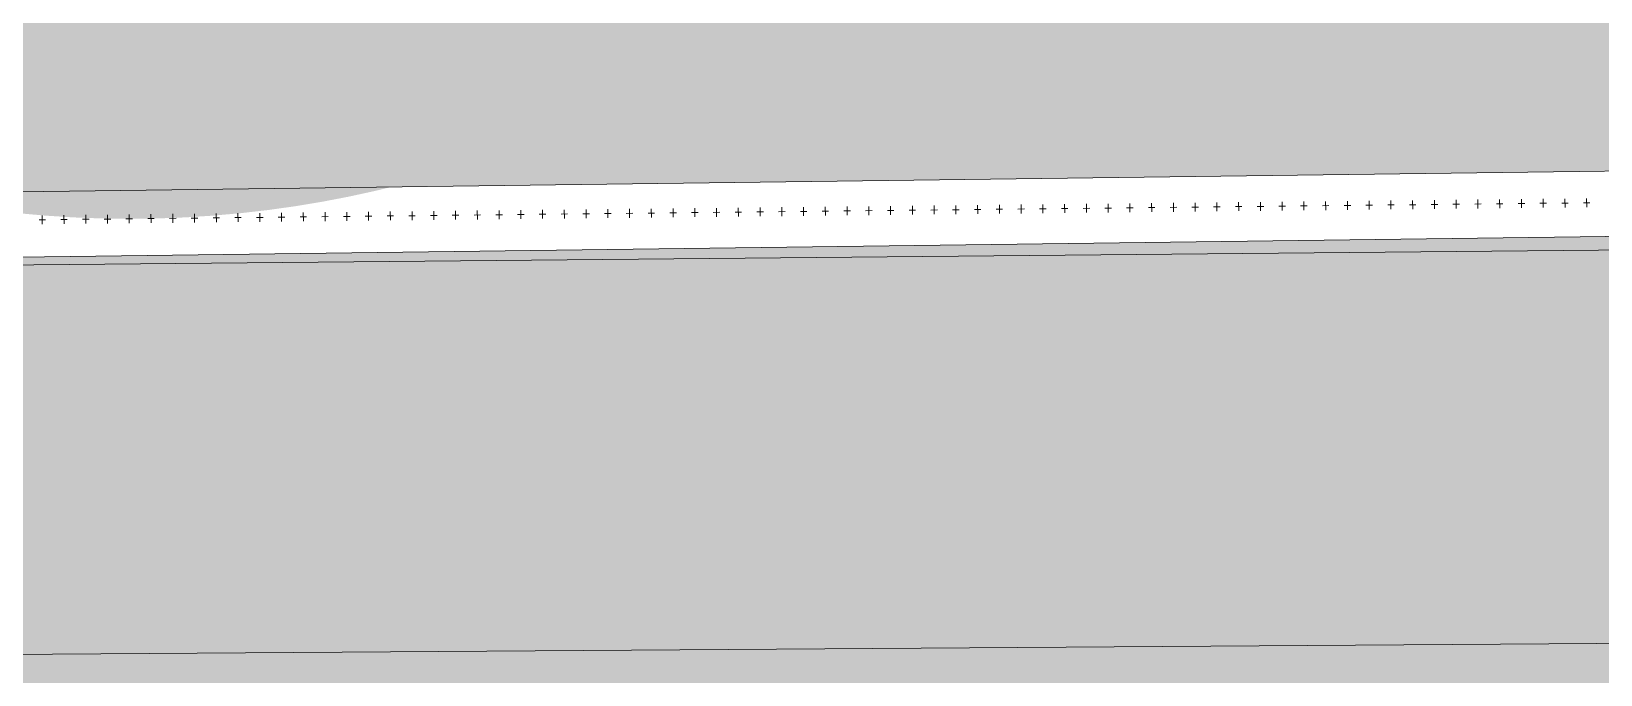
# Model space of a CAD drawing. Header units: millimetres. Extents: x 141848 to 1648660, y -465012 to -151356.
# Drawn here: x 180623 to 187835, y -273648 to -270691 of the extents above; entities that cross this region are included whole.
import ezdxf

# ---------------------------------------------------------------- set-up
doc = ezdxf.new("R2010")
doc.units = ezdxf.units.MM
doc.header["$MEASUREMENT"] = 0
doc.linetypes.add('Wipeout_Contour', pattern=[1000, 0, -1000])
for name, color, linetype in [('Divers - Dessin général', 7, 'Continuous'), ('Sols_ Dalles', 7, 'Continuous'), ('TopoAlt', 7, 'Continuous')]:
    doc.layers.add(name, color=color, linetype=linetype)

# ---------------------------------------------------------------- blocks, each defined once
blk = doc.blocks.new('Garde-corps_8_2')
at = {"color": 7, "linetype": 'Continuous', "lineweight": 5}
for p, q in [((181273.3, -271570.6), (181272.9, -271530.6)), ((181373.3, -271569.5), (181372.8, -271529.5)), ((181473.3, -271568.4), (181472.8, -271528.4)), ((181573.2, -271567.3), (181572.8, -271527.3)), ((181673.2, -271566.2), (181672.8, -271526.2)), ((181773.2, -271565.1), (181772.7, -271525.1)), ((181873.2, -271564), (181872.7, -271524)), ((181973.1, -271562.9), (181972.7, -271522.9)), ((182073.1, -271561.8), (182072.7, -271521.8)), ((182173.1, -271560.7), (182172.6, -271520.7)), ((182273, -271559.6), (182272.6, -271519.6)), ((182373, -271558.5), (182372.6, -271518.5)), ((182473, -271557.4), (182472.6, -271517.4)), ((182573, -271556.3), (182572.5, -271516.4)), ((182672.9, -271555.3), (182672.5, -271515.3)), ((182772.9, -271554.2), (182772.5, -271514.2)), ((182872.9, -271553.1), (182872.4, -271513.1)), ((182972.9, -271552), (182972.4, -271512)), ((183057.6, -271531), (183087.6, -271530.7)), ((183072.8, -271550.9), (183072.4, -271510.9)), ((183157.6, -271529.9), (183187.6, -271529.6)), ((183172.8, -271549.8), (183172.4, -271509.8)), ((183257.6, -271528.8), (183287.6, -271528.5)), ((183272.8, -271548.7), (183272.3, -271508.7)), ((183357.5, -271527.7), (183387.5, -271527.4)), ((183372.7, -271547.6), (183372.3, -271507.6)), ((183457.5, -271526.6), (183487.5, -271526.3)), ((183472.7, -271546.5), (183472.3, -271506.5)), ((183557.5, -271525.5), (183587.5, -271525.2)), ((183572.7, -271545.4), (183572.3, -271505.4)), ((183657.4, -271524.4), (183687.4, -271524.1)), ((183672.7, -271544.3), (183672.2, -271504.3)), ((183757.4, -271523.3), (183787.4, -271523)), ((183772.6, -271543.2), (183772.2, -271503.2)), ((183857.4, -271522.2), (183887.4, -271521.9)), ((183872.6, -271542.1), (183872.2, -271502.1)), ((183957.4, -271521.2), (183987.4, -271520.8)), ((183972.6, -271541), (183972.1, -271501)), ((184057.3, -271520.1), (184087.3, -271519.7)), ((184072.6, -271539.9), (184072.1, -271499.9)), ((184157.3, -271519), (184187.3, -271518.6)), ((184172.5, -271538.8), (184172.1, -271498.8)), ((184257.3, -271517.9), (184287.3, -271517.5)), ((184272.5, -271537.7), (184272.1, -271497.7)), ((184357.3, -271516.8), (184387.3, -271516.4)), ((184372.5, -271536.6), (184372, -271496.6)), ((184457.2, -271515.7), (184487.2, -271515.3)), ((184472.5, -271535.5), (184472, -271495.5)), ((184557.2, -271514.6), (184587.2, -271514.2)), ((184572.4, -271534.4), (184572, -271494.4)), ((184657.2, -271513.5), (184687.2, -271513.1)), ((184672.4, -271533.3), (184672, -271493.3)), ((184757.2, -271512.4), (184787.2, -271512)), ((184772.4, -271532.2), (184771.9, -271492.2)), ((184857.1, -271511.3), (184887.1, -271510.9)), ((184872.3, -271531.1), (184871.9, -271491.1)), ((184957.1, -271510.2), (184987.1, -271509.8)), ((184972.3, -271530), (184971.9, -271490)), ((185057.1, -271509.1), (185087.1, -271508.8)), ((185072.3, -271528.9), (185071.9, -271488.9)), ((185157, -271508), (185187, -271507.7)), ((185172.3, -271527.8), (185171.8, -271487.8)), ((185257, -271506.9), (185287, -271506.6)), ((185272.2, -271526.7), (185271.8, -271486.7)), ((185357, -271505.8), (185387, -271505.5)), ((185372.2, -271525.6), (185371.8, -271485.6)), ((185457, -271504.7), (185487, -271504.4)), ((185472.2, -271524.5), (185471.7, -271484.5)), ((185556.9, -271503.6), (185586.9, -271503.3)), ((185572.2, -271523.4), (185571.7, -271483.4)), ((185656.9, -271502.5), (185686.9, -271502.2)), ((185672.1, -271522.3), (185671.7, -271482.3)), ((185756.9, -271501.4), (185786.9, -271501.1)), ((185772.1, -271521.2), (185771.7, -271481.2)), ((185856.9, -271500.3), (185886.9, -271500)), ((185872.1, -271520.1), (185871.6, -271480.1)), ((185956.8, -271499.2), (185986.8, -271498.9)), ((185972.1, -271519), (185971.6, -271479)), ((186056.8, -271498.1), (186086.8, -271497.8)), ((186072, -271517.9), (186071.6, -271477.9)), ((186156.8, -271497), (186186.8, -271496.7)), ((186172, -271516.8), (186171.6, -271476.8)), ((186256.8, -271495.9), (186286.8, -271495.6)), ((186272, -271515.7), (186271.5, -271475.7)), ((186356.7, -271494.8), (186386.7, -271494.5)), ((186371.9, -271514.6), (186371.5, -271474.7)), ((186456.7, -271493.7), (186486.7, -271493.4)), ((186471.9, -271513.6), (186471.5, -271473.6)), ((186556.7, -271492.6), (186586.7, -271492.3)), ((186571.9, -271512.5), (186571.5, -271472.5)), ((186656.6, -271491.5), (186686.6, -271491.2)), ((186671.9, -271511.4), (186671.4, -271471.4)), ((186756.6, -271490.4), (186786.6, -271490.1)), ((186771.8, -271510.3), (186771.4, -271470.3)), ((186856.6, -271489.3), (186886.6, -271489)), ((186871.8, -271509.2), (186871.4, -271469.2)), ((186956.6, -271488.2), (186986.6, -271487.9)), ((186971.8, -271508.1), (186971.3, -271468.1)), ((187056.5, -271487.1), (187086.5, -271486.8)), ((187071.8, -271507), (187071.3, -271467)), ((187156.5, -271486), (187186.5, -271485.7)), ((187171.7, -271505.9), (187171.3, -271465.9)), ((187256.5, -271484.9), (187286.5, -271484.6)), ((187271.7, -271504.8), (187271.3, -271464.8)), ((187356.5, -271483.8), (187386.5, -271483.5)), ((187371.7, -271503.7), (187371.2, -271463.7)), ((187456.4, -271482.7), (187486.4, -271482.4)), ((187471.6, -271502.6), (187471.2, -271462.6)), ((187556.4, -271481.6), (187586.4, -271481.3)), ((187571.6, -271501.5), (187571.2, -271461.5)), ((187656.4, -271480.5), (187686.4, -271480.2)), ((187671.6, -271500.4), (187671.2, -271460.4)), ((187756.4, -271479.5), (187786.3, -271479.1)), ((187771.6, -271499.3), (187771.1, -271459.3)), ((180658.3, -271557.4), (180688.3, -271557)), ((180673.5, -271577.2), (180673, -271537.2)), ((180758.2, -271556.3), (180788.2, -271555.9)), ((180773.4, -271576.1), (180773, -271536.1)), ((180858.2, -271555.2), (180888.2, -271554.8)), ((180873.4, -271575), (180873, -271535)), ((180958.2, -271554.1), (180988.2, -271553.7)), ((180973.4, -271573.9), (180973, -271533.9)), ((181058.1, -271553), (181088.1, -271552.6)), ((181073.4, -271572.8), (181072.9, -271532.8)), ((181158.1, -271551.9), (181188.1, -271551.5)), ((181173.3, -271571.7), (181172.9, -271531.7)), ((181258.1, -271550.8), (181288.1, -271550.5)), ((181358.1, -271549.7), (181388.1, -271549.4)), ((181458, -271548.6), (181488, -271548.3)), ((181558, -271547.5), (181588, -271547.2)), ((181658, -271546.4), (181688, -271546.1)), ((181758, -271545.3), (181788, -271545)), ((181857.9, -271544.2), (181887.9, -271543.9)), ((181957.9, -271543.1), (181987.9, -271542.8)), ((182057.9, -271542), (182087.9, -271541.7)), ((182157.9, -271540.9), (182187.8, -271540.6)), ((182257.8, -271539.8), (182287.8, -271539.5)), ((182357.8, -271538.7), (182387.8, -271538.4)), ((182457.8, -271537.6), (182487.8, -271537.3)), ((182557.7, -271536.5), (182587.7, -271536.2)), ((182657.7, -271535.4), (182687.7, -271535.1)), ((182757.7, -271534.3), (182787.7, -271534)), ((182857.7, -271533.2), (182887.7, -271532.9)), ((182957.6, -271532.1), (182987.6, -271531.8))]:
    blk.add_line(p, q, dxfattribs=at)
blk = doc.blocks.new('Garde-corps_10_2')
at = {"color": 7, "linetype": 'Continuous', "lineweight": 5}
for p, q in [((181273.3, -271570.6), (181272.9, -271530.6)), ((181373.3, -271569.5), (181372.8, -271529.5)), ((181473.3, -271568.4), (181472.8, -271528.4)), ((181573.2, -271567.3), (181572.8, -271527.3)), ((181673.2, -271566.2), (181672.8, -271526.2)), ((181773.2, -271565.1), (181772.7, -271525.1)), ((181873.2, -271564), (181872.7, -271524)), ((181973.1, -271562.9), (181972.7, -271522.9)), ((182073.1, -271561.8), (182072.7, -271521.8)), ((182173.1, -271560.7), (182172.6, -271520.7)), ((182273, -271559.6), (182272.6, -271519.6)), ((182373, -271558.5), (182372.6, -271518.5)), ((182473, -271557.4), (182472.6, -271517.4)), ((182573, -271556.3), (182572.5, -271516.4)), ((182672.9, -271555.3), (182672.5, -271515.3)), ((182772.9, -271554.2), (182772.5, -271514.2)), ((182872.9, -271553.1), (182872.4, -271513.1)), ((182972.9, -271552), (182972.4, -271512)), ((183057.6, -271531), (183087.6, -271530.7)), ((183072.8, -271550.9), (183072.4, -271510.9)), ((183157.6, -271529.9), (183187.6, -271529.6)), ((183172.8, -271549.8), (183172.4, -271509.8)), ((183257.6, -271528.8), (183287.6, -271528.5)), ((183272.8, -271548.7), (183272.3, -271508.7)), ((183357.5, -271527.7), (183387.5, -271527.4)), ((183372.7, -271547.6), (183372.3, -271507.6)), ((183457.5, -271526.6), (183487.5, -271526.3)), ((183472.7, -271546.5), (183472.3, -271506.5)), ((183557.5, -271525.5), (183587.5, -271525.2)), ((183572.7, -271545.4), (183572.3, -271505.4)), ((183657.4, -271524.4), (183687.4, -271524.1)), ((183672.7, -271544.3), (183672.2, -271504.3)), ((183757.4, -271523.3), (183787.4, -271523)), ((183772.6, -271543.2), (183772.2, -271503.2)), ((183857.4, -271522.2), (183887.4, -271521.9)), ((183872.6, -271542.1), (183872.2, -271502.1)), ((183957.4, -271521.2), (183987.4, -271520.8)), ((183972.6, -271541), (183972.1, -271501)), ((184057.3, -271520.1), (184087.3, -271519.7)), ((184072.6, -271539.9), (184072.1, -271499.9)), ((184157.3, -271519), (184187.3, -271518.6)), ((184172.5, -271538.8), (184172.1, -271498.8)), ((184257.3, -271517.9), (184287.3, -271517.5)), ((184272.5, -271537.7), (184272.1, -271497.7)), ((184357.3, -271516.8), (184387.3, -271516.4)), ((184372.5, -271536.6), (184372, -271496.6)), ((184457.2, -271515.7), (184487.2, -271515.3)), ((184472.5, -271535.5), (184472, -271495.5)), ((184557.2, -271514.6), (184587.2, -271514.2)), ((184572.4, -271534.4), (184572, -271494.4)), ((184657.2, -271513.5), (184687.2, -271513.1)), ((184672.4, -271533.3), (184672, -271493.3)), ((184757.2, -271512.4), (184787.2, -271512)), ((184772.4, -271532.2), (184771.9, -271492.2)), ((184857.1, -271511.3), (184887.1, -271510.9)), ((184872.3, -271531.1), (184871.9, -271491.1)), ((184957.1, -271510.2), (184987.1, -271509.8)), ((184972.3, -271530), (184971.9, -271490)), ((185057.1, -271509.1), (185087.1, -271508.8)), ((185072.3, -271528.9), (185071.9, -271488.9)), ((185157, -271508), (185187, -271507.7)), ((185172.3, -271527.8), (185171.8, -271487.8)), ((185257, -271506.9), (185287, -271506.6)), ((185272.2, -271526.7), (185271.8, -271486.7)), ((185357, -271505.8), (185387, -271505.5)), ((185372.2, -271525.6), (185371.8, -271485.6)), ((185457, -271504.7), (185487, -271504.4)), ((185472.2, -271524.5), (185471.7, -271484.5)), ((185556.9, -271503.6), (185586.9, -271503.3)), ((185572.2, -271523.4), (185571.7, -271483.4)), ((185656.9, -271502.5), (185686.9, -271502.2)), ((185672.1, -271522.3), (185671.7, -271482.3)), ((185756.9, -271501.4), (185786.9, -271501.1)), ((185772.1, -271521.2), (185771.7, -271481.2)), ((185856.9, -271500.3), (185886.9, -271500)), ((185872.1, -271520.1), (185871.6, -271480.1)), ((185956.8, -271499.2), (185986.8, -271498.9)), ((185972.1, -271519), (185971.6, -271479)), ((186056.8, -271498.1), (186086.8, -271497.8)), ((186072, -271517.9), (186071.6, -271477.9)), ((186156.8, -271497), (186186.8, -271496.7)), ((186172, -271516.8), (186171.6, -271476.8)), ((186256.8, -271495.9), (186286.8, -271495.6)), ((186272, -271515.7), (186271.5, -271475.7)), ((186356.7, -271494.8), (186386.7, -271494.5)), ((186371.9, -271514.6), (186371.5, -271474.7)), ((186456.7, -271493.7), (186486.7, -271493.4)), ((186471.9, -271513.6), (186471.5, -271473.6)), ((186556.7, -271492.6), (186586.7, -271492.3)), ((186571.9, -271512.5), (186571.5, -271472.5)), ((186656.6, -271491.5), (186686.6, -271491.2)), ((186671.9, -271511.4), (186671.4, -271471.4)), ((186756.6, -271490.4), (186786.6, -271490.1)), ((186771.8, -271510.3), (186771.4, -271470.3)), ((186856.6, -271489.3), (186886.6, -271489)), ((186871.8, -271509.2), (186871.4, -271469.2)), ((186956.6, -271488.2), (186986.6, -271487.9)), ((186971.8, -271508.1), (186971.3, -271468.1)), ((187056.5, -271487.1), (187086.5, -271486.8)), ((187071.8, -271507), (187071.3, -271467)), ((187156.5, -271486), (187186.5, -271485.7)), ((187171.7, -271505.9), (187171.3, -271465.9)), ((187256.5, -271484.9), (187286.5, -271484.6)), ((187271.7, -271504.8), (187271.3, -271464.8)), ((187356.5, -271483.8), (187386.5, -271483.5)), ((187371.7, -271503.7), (187371.2, -271463.7)), ((187456.4, -271482.7), (187486.4, -271482.4)), ((187471.6, -271502.6), (187471.2, -271462.6)), ((187556.4, -271481.6), (187586.4, -271481.3)), ((187571.6, -271501.5), (187571.2, -271461.5)), ((187656.4, -271480.5), (187686.4, -271480.2)), ((187671.6, -271500.4), (187671.2, -271460.4)), ((187756.4, -271479.5), (187786.3, -271479.1)), ((187771.6, -271499.3), (187771.1, -271459.3)), ((180658.3, -271557.4), (180688.3, -271557)), ((180673.5, -271577.2), (180673, -271537.2)), ((180758.2, -271556.3), (180788.2, -271555.9)), ((180773.4, -271576.1), (180773, -271536.1)), ((180858.2, -271555.2), (180888.2, -271554.8)), ((180873.4, -271575), (180873, -271535)), ((180958.2, -271554.1), (180988.2, -271553.7)), ((180973.4, -271573.9), (180973, -271533.9)), ((181058.1, -271553), (181088.1, -271552.6)), ((181073.4, -271572.8), (181072.9, -271532.8)), ((181158.1, -271551.9), (181188.1, -271551.5)), ((181173.3, -271571.7), (181172.9, -271531.7)), ((181258.1, -271550.8), (181288.1, -271550.5)), ((181358.1, -271549.7), (181388.1, -271549.4)), ((181458, -271548.6), (181488, -271548.3)), ((181558, -271547.5), (181588, -271547.2)), ((181658, -271546.4), (181688, -271546.1)), ((181758, -271545.3), (181788, -271545)), ((181857.9, -271544.2), (181887.9, -271543.9)), ((181957.9, -271543.1), (181987.9, -271542.8)), ((182057.9, -271542), (182087.9, -271541.7)), ((182157.9, -271540.9), (182187.8, -271540.6)), ((182257.8, -271539.8), (182287.8, -271539.5)), ((182357.8, -271538.7), (182387.8, -271538.4)), ((182457.8, -271537.6), (182487.8, -271537.3)), ((182557.7, -271536.5), (182587.7, -271536.2)), ((182657.7, -271535.4), (182687.7, -271535.1)), ((182757.7, -271534.3), (182787.7, -271534)), ((182857.7, -271533.2), (182887.7, -271532.9)), ((182957.6, -271532.1), (182987.6, -271531.8))]:
    blk.add_line(p, q, dxfattribs=at)

msp = doc.modelspace()

# ---------------------------------------------------------------- hatches: boundary and pattern name
at = {"linetype": 'Continuous', "lineweight": 0, "true_color": 0x90b349}
msp.add_hatch(color=55, dxfattribs=at).paths.add_polyline_path([(175394.714, -271810.115), (175394.714, -273590.239), (195581.991, -273450.488), (195571.148, -271436.346), (195571.148, -271563.708), (190571.148, -271563.708), (190571.148, -270609.826), (188115.569, -270609.826), (187894.714, -270609.826), (185394.714, -270609.826), (182894.714, -270609.826), (180394.714, -270609.826), (177894.714, -270609.826), (175394.714, -270609.826)])

# ---------------------------------------------------------------- linework, layer by layer
at = {"color": 7, "linetype": 'Continuous', "lineweight": 5}
msp.add_lwpolyline([(175394.714, -271810.115), (175394.714, -273590.239), (195581.991, -273450.488), (195571.148, -271436.346), (195571.148, -271563.708), (190571.148, -271563.708), (190571.148, -270609.826), (188115.569, -270609.826), (187894.714, -270609.826), (185394.714, -270609.826), (182894.714, -270609.826), (180394.714, -270609.826), (177894.714, -270609.826), (175394.714, -270609.826)], close=True, dxfattribs=at)

# ---------------------------------------------------------------- next in the draw order: wipeouts: each hides what was drawn before it
at = {"color": 254, "linetype": 'Wipeout_Contour', "lineweight": 0, "ltscale": 1308889.27903806}
msp.add_wipeout([(174332.384, -271810.115), (190563.122, -271598.633), (190559.213, -271298.658), (174328.476, -271510.141)], dxfattribs=at).dxf.layer = 'TopoAlt'

# ---------------------------------------------------------------- next in the draw order: hatches: boundary and pattern name
at = {"linetype": 'Continuous', "lineweight": 0, "true_color": 0xa7a7a7}
msp.add_hatch(color=253, dxfattribs=at).paths.add_polyline_path([(176073.146, -266552.81, 1), (186073.146, -266552.81, 1)])
at = {"layer": 'Sols_ Dalles', "linetype": 'Continuous', "lineweight": 0, "true_color": 0x2e271c}
msp.add_hatch(color=250, dxfattribs=at).paths.add_polyline_path([(173316.986, -273599.031, 0.4157911), (175327.752, -275599.002), (194877.901, -275451.732, 0.41421356), (196867.106, -273440.995), (196856.22, -271418.783), (196856.22, -271563.708), (195571.834, -271563.708), (195581.991, -273450.488), (175394.714, -273590.232), (175394.714, -271810.115), (175394.714, -271796.274), (174332.384, -271810.115), (174328.476, -271510.141), (175394.714, -271496.248), (175394.714, -270609.826), (175394.714, -265609.826), (175316.986, -265609.826, 0.41421356), (173316.986, -267609.826)])

# ---------------------------------------------------------------- next in the draw order: linework, layer by layer
at = {"layer": 'Divers - Dessin général', "color": 14, "linetype": 'Continuous', "lineweight": 5, "true_color": 0x990000}
msp.add_lwpolyline([(254205.676, -163437.635), (254186.294, -271067.638), (152856.388, -272027.634), (152839.018, -197317.635), (152835.676, -163437.635)], close=True, dxfattribs=at)
at = {"layer": 'Sols_ Dalles', "color": 7, "linetype": 'Continuous', "lineweight": 5, "flags": 128}
msp.add_lwpolyline([(173316.986, -273599.031, 0.4157911), (175327.752, -275599.002), (194877.901, -275451.732, 0.41421356), (196867.106, -273440.995), (196856.22, -271418.783), (196856.22, -271563.708), (195571.834, -271563.708), (195581.991, -273450.488), (175394.714, -273590.232), (175394.714, -271810.115), (175394.714, -271796.274), (174332.384, -271810.115), (174328.476, -271510.141), (175394.714, -271496.248), (175394.714, -270609.826), (175394.714, -265609.826), (175316.986, -265609.826, 0.41421356), (173316.986, -267609.826)], format="xyb", close=True, dxfattribs=at)
at = {"layer": 'TopoAlt', "color": 190, "linetype": 'Continuous', "lineweight": 5, "true_color": 0x8002ff}
for points in [[(190559.213, -271298.658), (174328.476, -271510.141)], [(174332.384, -271810.115), (190563.122, -271598.633)]]:
    msp.add_lwpolyline(points, dxfattribs=at)

# ---------------------------------------------------------------- next in the draw order: block references
at = {"color": 7, "linetype": 'Continuous', "lineweight": 5}
for name in ['Garde-corps_8_2', 'Garde-corps_10_2']:
    msp.add_blockref(name, (0, 0), dxfattribs=at)

doc.saveas('drawing.dxf')
